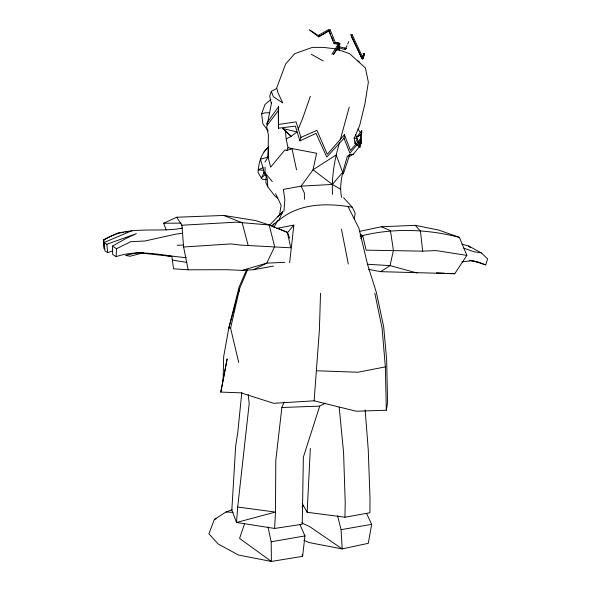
<?xml version="1.0" encoding="UTF-8"?>
<svg xmlns="http://www.w3.org/2000/svg" width="591" height="591" viewBox="0 0 591 591"><rect width="100%" height="100%" fill="white"/><g stroke="black" fill="none" stroke-linecap="round" stroke-linejoin="round"><path stroke-width="0.89" d="M272.311 181.629L265.056 172.786L265.071 167.061M283.924 211.319L284.84 199.832L283.392 189.379L301.122 186.143L313.031 169.772L316.621 153.261L291.969 148.563L286.672 150.579L284.973 149.826L270.648 167.12L268.041 157.11L268.41 135.029L266.704 127.146L271.594 102.642M302.407 503.835L307.157 512.279L344.93 517.228L345.218 502.934L343.578 452.484L339.19 407.258M348.129 206.747L358.892 228.185L367.506 264.288L376.356 292.382L383.692 326.882L386.64 359.749L387.593 402.353L386.322 410.235L356.174 411.225L314.124 400.824L273.64 403.306L240.973 392.86L220.775 392.084L223.088 380.478L223.671 356.543L228.843 327.953L239.06 287.13L246.735 269.415M320.521 293.262L319.406 329.867L314.124 400.824M186.283 257.654C162.894 255.896 139.188 248.589 116.154 256.671L116.493 248.745L112.475 246.07L125.78 238.594L136.299 233.674L106.905 244.26L103.853 242.613L105.05 250.976L107.599 252.667L112.755 250.806M361.574 134.142L361.729 130.766L356.728 137.178L355.457 134.763M310.334 448.37L307.157 512.279M266.216 175.364L265.854 182.685L267.745 186.726L274.749 195.902L277.74 198.059M241.822 392.313L237.781 432.442L235.691 445.821L231.827 510.122L236.511 522.481L274.623 528.45L275.472 512.072L275.798 460.419L281.863 407.502L284.264 401.924M361.729 130.766L361.042 143.982L360.665 138.693L350.441 150.432L344.45 134.718L327.296 154.273L316.916 130.367L300.952 137.378L299.918 140.917L316.045 133.359L326.757 157.066L344.021 138.257L344.45 134.718M264.945 162.133L268.041 157.11L268.528 148.016M237.7 507.041L236.511 522.481L275.472 512.072L237.7 507.041L249.188 403.653L248.183 394.478M278.287 110.702L278.612 106.668L266.563 123.549L267.428 124.952L278.287 110.702L278.427 128.21L295.367 126.112L299.918 140.917M338.059 49.71L338.429 43.054L334.801 42.375M278.427 128.21L278.612 106.668M239.348 291.341L239.606 288.593L247.422 270.043M337.683 50.272L338.34 43.956M339.131 50.641L339.884 43.468L338.429 43.054M289.642 262.67L293.86 225.105L276.462 228.481M232.093 509.745L226.043 511.976L214.385 519.393L208.889 533.799L218.219 544.038L238.565 555.052L271.395 561.45L302.614 556.33L304.949 535.926L299.881 524.402M341.598 197.335C338.621 183.535 343.548 169.484 347.338 156.327L349.791 154.414L353.337 154.244L359.328 146.79L357.289 138.759L353.92 137.858M279.513 215.08L281.117 205.247L275.546 193.634M354.201 219.172L355.191 213.262L352.251 207.227L343.57 197.682M366.649 513.601L371.65 524.357L368.304 543.314L342.182 548.906L308.768 542.508L303.811 540.174M223.088 380.478L227.151 358.877L220.775 392.084M230.579 328.16L239.606 288.593L228.843 327.953L230.579 328.16L238.72 362.475M339.537 142.557C334.521 159.348 331.455 176.894 332.556 194.454M340.261 139.904L349.215 107.156M363.975 53.552L361.692 58.036L350.67 34.426L352.236 34.854L351.261 36.036L362.298 59.329L363.206 58.472L364.566 53.788L363.059 53.463M325.242 403.217L319.701 406.12L303.36 457.205L302.245 524.261L274.623 528.45M473.687 261.037L485.691 264.901L487.619 258.858L481.325 252.904L468.7 246.026L461.83 244.135M343.341 173.939L349.791 154.414L349.037 156.778L353.337 154.244M276.514 88.576L271.313 91.369L269.718 96.148L271.291 103.499M244.6 523.7L239.554 538.408L271.395 561.45L271.195 541.784L267.982 526.95M310.349 96.274L302.636 118.481L298.071 129.399M268.211 130.929L262.855 123.844L261.621 113.708L265.027 104.489L270.937 99.347M363.266 56.95L364.566 53.788M345.55 48.868L346.976 45.655M347.693 44.052L348.764 41.651M286.672 150.579L288.016 147.602L286.184 138.922L285.335 130.596L282.845 128.572L297.014 131.911L291.156 136.395L286.184 138.922M271.284 225.998L278.671 220.502L282.72 211.548L269.393 225.363M267.56 148.046C260.816 154.103 258.592 163.692 258.053 172.395L261.296 178.009L262.603 179.332L266.12 179.583M281.988 213.041L282.72 211.548L280.622 214.526M359.328 146.79L354.94 143.391L357.289 138.759M264.443 171.922L261.296 178.009L265.603 174.279M273.869 227.557L277.851 220.347M281.833 213.144L282.72 211.548M360.813 238.579L362.675 235.521C394.456 227.934 427.884 229.19 459.429 237.383L466.86 255.386L454.745 273.722L380.737 271.668L368.341 269.348M331.913 54.276L337.099 46.098L346.215 48.499L345.196 49.666L337.993 47.428L333.501 54.394M333.649 54.283L338.577 46.512L337.099 46.098M337.993 47.428L338.577 46.512M272.244 226.434L274.335 223.457M287.425 232.817L293.86 225.105M263.882 151.953L268.824 146.701M309.226 29.72L318.63 36.864L330.214 29.986L335.4 42.641L339.884 43.468L338.54 44.406L334.011 43.564L328.773 30.902L330.214 29.986L328.648 29.55L318.202 35.453L319.62 35.859M302.119 506.997L303.412 505.704M277.334 216.764L279.506 215.242M334.011 43.564L335.4 42.641M380.737 271.668L390.045 265.625L393.429 250.385L390.422 230.638L381.38 226.759L359.926 231.295M278.671 220.502C298.98 203.001 327.17 202.853 352.251 207.227M360.879 134.578L356.728 137.178L360.54 134.755L359.949 147.351L359.823 141.589L349.879 153.18L344.021 138.257M318.63 36.864L328.773 30.902M116.493 248.745L130.663 241.697L144.928 241.002L176.214 234.058L182.619 233.29M171.855 256.509L173.518 268.787L188.167 269.799L227.343 269.71L242.14 270.405L253.524 269.71L266.777 263.143L284.781 262.345M123.475 232.174L118.392 232.78L103.381 239.806L103.831 240.101C127.346 224.55 156.467 233.113 182.612 228.126M166.219 230.062L163.648 223.258L176.724 217.237L223.767 215.442L255.711 220.576L269.178 224.986L287.337 232.359L289.76 238.188M268.041 157.11L260.395 159.223L263.032 167.726L258.053 169.876L263.438 170.267M131.956 230.667L103.853 242.613M242.14 270.405L266.777 263.143L274.66 246.61L269.178 224.986L236.075 222.164L181.873 225.23L176.724 217.237M143.399 252.763L130.123 256.258L125.624 255.445L137.6 252.63L171.538 256.42L167.142 255.667M214.385 519.393L216.136 518.942M261.621 113.708L265.211 112.829L269.725 112.704M360.008 236.082L362.675 235.521L366.132 250.148L422.668 251.145L436.306 250.614L466.86 255.386M374.834 293.217L382.082 328.168L385.347 366.893L357.91 372.234L316.517 370.771M253.524 269.71L273.493 266.053M290.218 148.873L291.969 148.563L296.564 169.89M344.93 517.228L369.922 512.759L370.003 497.585L368.245 449.581L365.157 410.036M271.195 541.784L304.949 535.926M301.646 522.872L309.736 526.655L342.182 548.906L341.066 529.662L371.65 524.357M278.782 124.442L296.054 121.857L300.952 137.378M125.166 231.975L127.708 231.672M461.881 261.879L470.946 260.794L478.378 262.064L485.691 264.901M181.873 225.23L183.609 247.008L230.948 243.913L241.49 245.169L290.779 247.792L287.337 232.359L278.198 228.577M177.285 245.295L183.646 245.006M381.38 226.759L415.266 225.326L438.603 230.032L459.429 237.383M281.863 407.502L319.701 406.12M163.648 223.258L181.186 223.125M263.032 167.726L264.014 172.749L265.056 172.786M436.409 272.783L444.661 273.205M447.409 273.345L454.745 273.722M226.043 511.976L233.068 512.382M367.314 264.251L390.045 265.625L417.106 272.998M335.932 48.89L323.425 47.398L312.417 47.383L294.71 53.678L285.601 64.035L276.691 87.97L277.933 92.684L282.757 102.974L273.419 96.806L271.313 91.369M481.325 252.904L473.886 251.751L463.883 248.168M172.343 260.099L186.712 262.374M469.453 260.328L476.811 261.769M288.016 147.602L291.969 148.563M344.597 48.048L346.215 48.499M336.781 49.193L349.628 53.663L365.423 67.987L368.37 82.186L364.906 103.913L359.668 125.521L354.231 138.405L354.94 143.391M223.767 215.442L242.155 222.726L248.168 245.583M360.303 234.221L362.675 235.521M311.28 54.232L323.137 60.932M340.46 189.105L332.319 184.436L313.031 169.772L336.161 154.945L342.669 172.373L332.319 184.436L301.122 186.143L304.365 192.954L304.454 199.27M116.154 256.671L112.659 254.477L112.475 246.07M310.076 30.267L317.463 34.98M470.067 247.119L468.7 246.026L470.015 247.186M282.845 128.572L291.156 136.395L285.335 130.596M357.681 60.467L359.742 62.476M415.266 225.326L420.474 231.162L422.668 251.145M357.865 128.978L361.042 133.403M264.014 172.749L267.235 177.832L267.745 186.726M352.236 34.854L363.206 58.472M328.995 30.392L330.746 34.61M331.448 36.302L333.198 40.52M337.542 515.677L341.066 529.662M302.2 554.565L302.614 556.33M183.609 247.008L188.167 269.799M341.458 229.234L348.321 264.037M103.831 240.101L104.57 248.951L103.861 248.316L103.381 239.806M106.905 244.26L107.599 252.667M385.347 366.893L386.322 410.235"/></g></svg>
